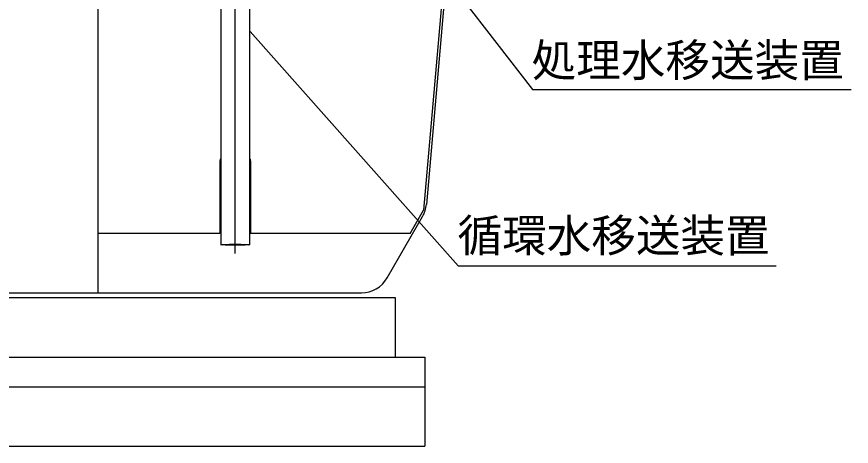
# Model space of a CAD drawing. Units: millimetres, scale not verified. Extents: x -8093 to 8093, y -5792 to 5792.
# Drawn here: x -5240 to -3836, y -3408 to -2685 of the extents above; entities that cross this region are included whole.
import ezdxf
from ezdxf.enums import TextEntityAlignment as Align

# ---------------------------------------------------------------- set-up
doc = ezdxf.new("R2010")
doc.units = ezdxf.units.MM
doc.header["$LTSCALE"] = 30
doc.linetypes.add('LONG_CHAIN', pattern=[21, 18, -1, 1, -1])
doc.layers.add('0-1_00クル-フ-0躯体', color=3, linetype='Continuous', lineweight=25)
doc.layers.add('0-3_00クル-フ-1機器', color=2, linetype='Continuous', lineweight=25)
doc.styles.add('ＭＳ ゴシック', font='')
doc.styles.get('ＭＳ ゴシック').set_extended_font_data('MS Gothic')

msp = doc.modelspace()

# ---------------------------------------------------------------- linework, layer by layer
at = {"layer": '0-1_00クル-フ-0躯体'}
for p, q in [((-5102.9, -3149.6), (-5102.9, -1715.59)), ((-4896.15, -1862.99), (-4896.15, -3068.73)), ((-4848.15, -1862.99), (-4848.15, -3068.73)), ((-4502.9, -2457.6), (-4550.43, -3000.85)), ((-4508.34, -2473.89), (-4555.3, -3010.65)), ((-4898.15, -2927.46), (-4898.15, -3049.6)), ((-4846.15, -2927.46), (-4846.15, -3049.6)), ((-4577.79, -3049.6), (-4555.3, -3010.65)), ((-4616.47, -3124.6), (-4556.94, -3021.49)), ((-4898.15, -3049.6), (-5102.9, -3049.6)), ((-4577.79, -3049.6), (-4846.15, -3049.6)), ((-6146.04, -3149.6), (-4659.77, -3149.6))]:
    msp.add_line(p, q, dxfattribs=at)
at = {"layer": '0-1_00クル-フ-0躯体', "linetype": 'LONG_CHAIN'}
msp.add_line((-4872.15, -3083.47), (-4872.15, -1753.49), dxfattribs=at)
at = {"layer": '0-1_00クル-フ-0躯体', "color": 4}
for p, q in [((-4736.19, -2337.57), (-4371.89, -2807.53)), ((-4371.89, -2807.53), (-3835.59, -2807.53)), ((-4488.78, -3104.21), (-3962.1, -3104.21))]:
    msp.add_line(p, q, dxfattribs=at)
at = {"layer": '0-1_00クル-フ-0躯体'}
msp.add_lwpolyline([(-4847.09, -2710.14), (-4496.78, -3104.21), (-4488.78, -3104.21)], dxfattribs=at)
for centre, radius, start, end in [((-4893.15, -2927.46), 5, 126.8699, 180), ((-4851.15, -2927.46), 5, 0, 53.1301), ((-4600.24, -2996.49), 50, 330, 355), ((-4659.77, -3099.6), 50, 270, 330)]:
    msp.add_arc(centre, radius, start, end, dxfattribs=at)
for major_axis in [(24, 0), (22, 0)]:
    msp.add_ellipse((-4872.15, -3068.73), major_axis=major_axis, ratio=0.035667, dxfattribs=at)
at = {"layer": '0-3_00クル-フ-1機器'}
for p, q in [((-6202.91, -3157.59), (-4602.91, -3157.59)), ((-4602.91, -3157.59), (-4602.91, -3257.59)), ((-6252.91, -3307.59), (-4552.91, -3307.59)), ((-6252.91, -3407.59), (-4552.91, -3407.59))]:
    msp.add_line(p, q, dxfattribs=at)
msp.add_lwpolyline([(-6252.91, -3257.59), (-4552.91, -3257.59), (-4552.91, -3407.59)], dxfattribs=at)

# ---------------------------------------------------------------- texts
at = {"layer": '0-1_00クル-フ-0躯体', "color": 4, "style": 'ＭＳ ゴシック'}
for s, p in [('処理水移送装置', (-4373.37, -2802.48)), ('循環水移送装置', (-4498.09, -3097.28))]:
    msp.add_text(s, height=54.99, dxfattribs=at).set_placement(p, align=Align.BOTTOM_LEFT)

doc.saveas('drawing.dxf')
